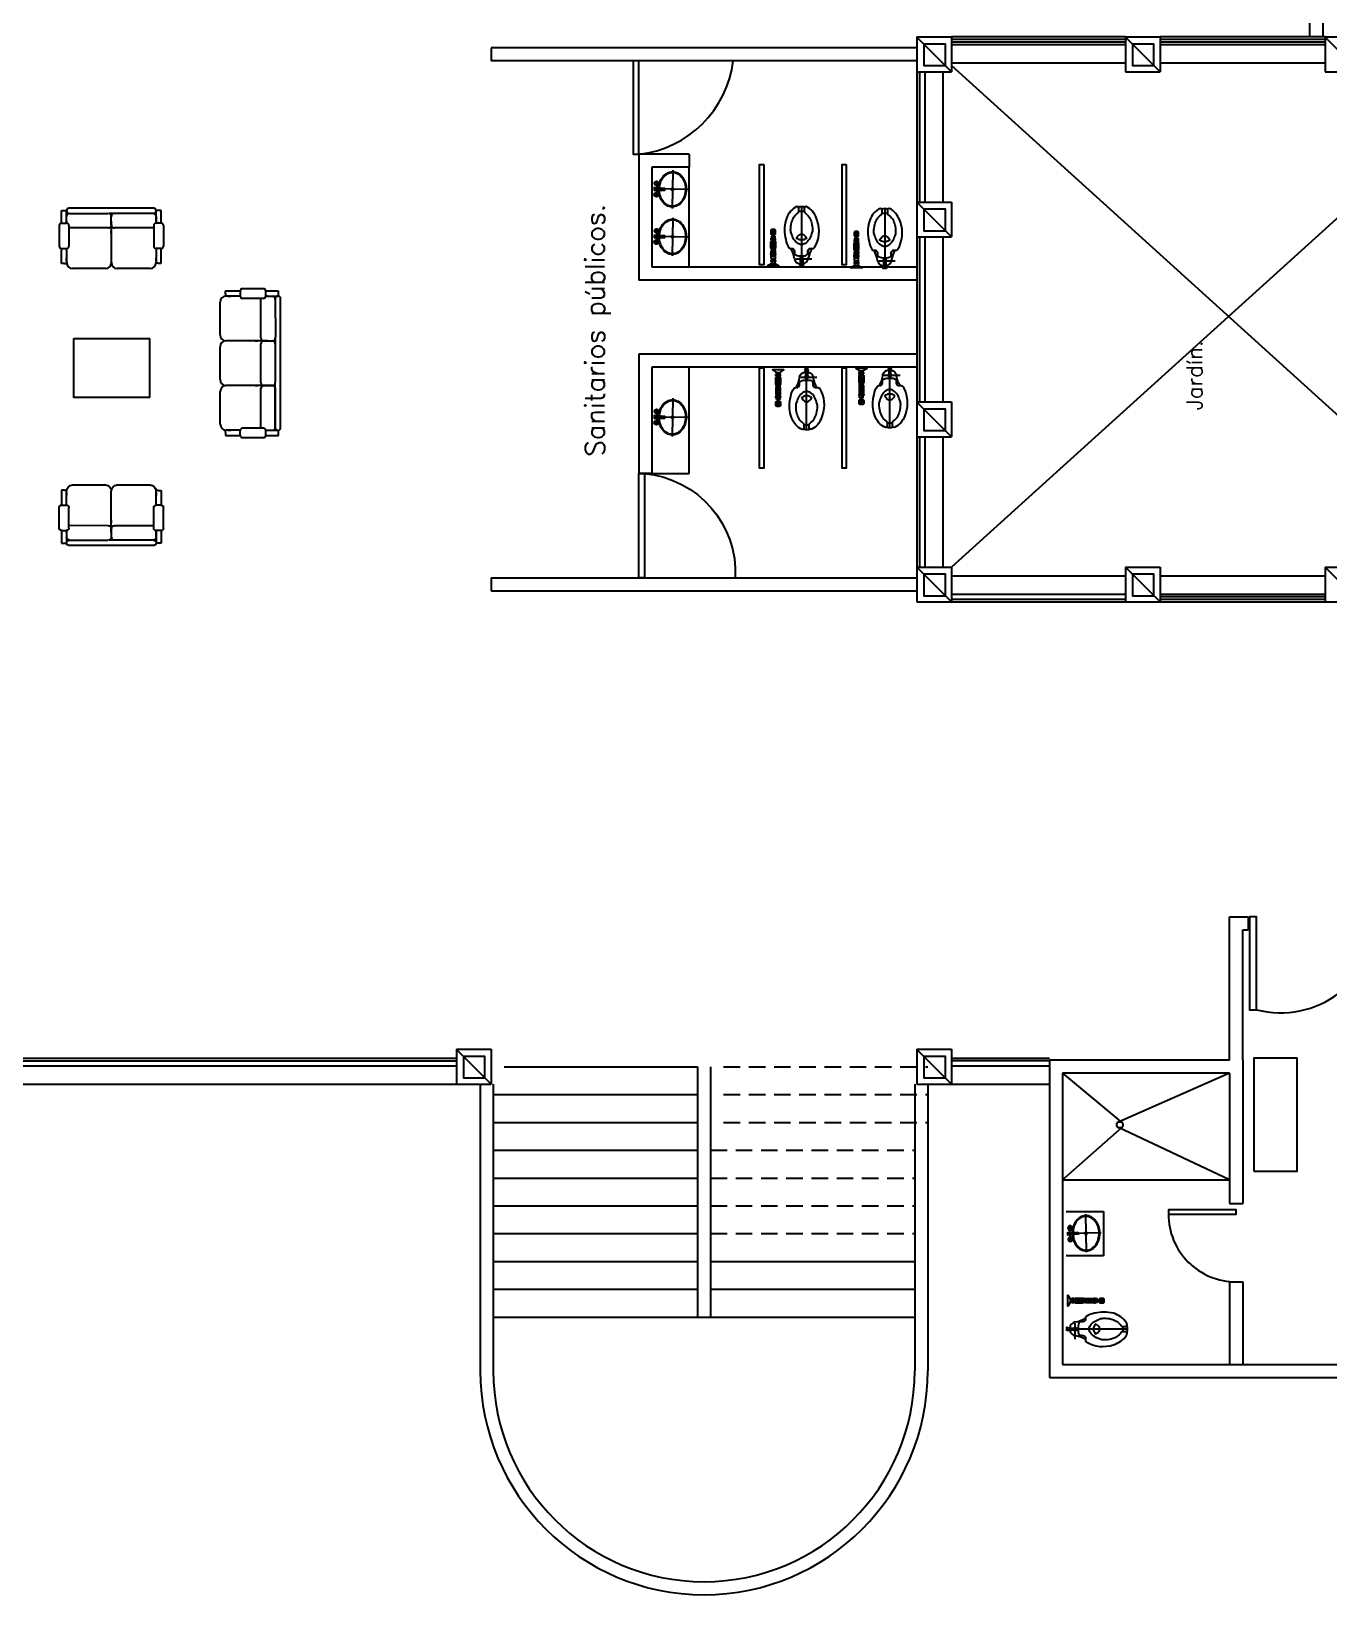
# Model space of a CAD drawing. Header units: millimetres. Extents: x -1615 to -538, y 177 to 397.
# Drawn here: x -1117.8 to -1102.87, y 209.31 to 227.3 of the extents above; entities that cross this region are included whole.
import ezdxf
from ezdxf.enums import TextEntityAlignment as Align

# ---------------------------------------------------------------- set-up
doc = ezdxf.new("R2010")
doc.units = ezdxf.units.MM
doc.linetypes.add('DASHED2', pattern=[9.525, 6.35, -3.175])
for name, color, linetype in [('LINEA COLINDANDE', 7, 'Continuous'), ('LOCALES', 2, 'Continuous'), ('MOB', 7, 'Continuous'), ('MUEBLES', 9, 'Continuous'), ('MUR', 3, 'Continuous'), ('MUROS', 1, 'Continuous'), ('MUROS2', 9, 'Continuous'), ('PROYECCIONES', 9, 'DASHED2'), ('TEX', 2, 'Continuous'), ('VENTANAS', 4, 'Continuous')]:
    doc.layers.add(name, color=color, linetype=linetype)
doc.styles.add('ROMANS', font='ROMANS.shx')

# ---------------------------------------------------------------- blocks, each defined once
blk = doc.blocks.new('OVALIN')
for p, q in [((0, -0.482), (0, 0)), ((0.11, -0.04), (-0.11, -0.04)), ((0.27, -0.267), (-0.27, -0.267))]:
    blk.add_line(p, q)
blk.add_lwpolyline([(0.017, -0.071, -0.057947), (0.094, -0.084, -0.080358), (0.171, -0.123, -0.109726), (0.229, -0.189, -0.129522), (0.25, -0.266, -0.129491), (0.229, -0.343, -0.109705), (0.171, -0.409, -0.080358), (0.094, -0.448, -0.070455), (0, -0.462, -0.070437), (-0.094, -0.448, -0.080344), (-0.171, -0.409, -0.109805), (-0.23, -0.343, -0.12938), (-0.25, -0.266, -0.129412), (-0.23, -0.189, -0.109828), (-0.171, -0.123, -0.080344), (-0.094, -0.084, -0.058052), (-0.017, -0.071, -0.05693)], format="xyb")
at = {"elevation": 0.472}
blk.add_lwpolyline([(0.016, -0.081, -0.057902), (0.091, -0.094, -0.080358), (0.165, -0.131, -0.109781), (0.221, -0.194, -0.129604), (0.24, -0.266, -0.129578), (0.221, -0.338, -0.109763), (0.165, -0.401, -0.080358), (0.091, -0.438, -0.070455), (0, -0.452, -0.070437), (-0.091, -0.438, -0.080344), (-0.165, -0.401, -0.109849), (-0.221, -0.338, -0.129486), (-0.24, -0.266, -0.129512), (-0.221, -0.194, -0.109867), (-0.165, -0.131, -0.080344), (-0.091, -0.094, -0.058006), (-0.016, -0.081, -0.05693)], format="xyb", dxfattribs=at)
for points in [[(-0.105, -0.04, 0.119733), (-0.08, -0.065, 0.119733), (-0.055, -0.04, 0.119733), (-0.08, -0.014, 0.119733)], [(0.105, -0.04, -0.119733), (0.08, -0.065, -0.119733), (0.055, -0.04, -0.119733), (0.08, -0.014, -0.119733)]]:
    blk.add_lwpolyline(points, format="xyb", close=True)
blk.add_lwpolyline([(-0.02, -0.007), (-0.013, -0.157), (0.012, -0.157), (0.02, -0.007)], close=True)
for centre, radius in [((-0.08, -0.04), 0.03), ((-0.08, -0.04), 0.00268), ((0.08, -0.04), 0.03), ((0.08, -0.04), 0.00268), ((0, -0.266, 0.472), 0.0157)]:
    blk.add_circle(centre, radius)
blk = doc.blocks.new('A$C18552169')
at = {"layer": 'MUROS2'}
for p, q in [((-0.569, 0.283), (-0.569, 0.976)), ((-0.268, 0.899), (-0.268, 0.916)), ((-0.268, 0.916), (-0.216, 0.916)), ((-0.263, 0.916), (-0.263, 0.94)), ((-0.254, 0.916), (-0.254, 0.899)), ((-0.23, 0.916), (-0.23, 0.899)), ((-0.221, 0.916), (-0.221, 0.94)), ((-0.216, 0.899), (-0.216, 0.916)), ((0.389, 0.261), (0.389, 0.954)), ((0.695, 0.894), (0.695, 0.918)), ((0.736, 0.894), (0.736, 0.918)), ((-0.5, 0.885), (-0.687, 0.885)), ((-0.268, 0.899), (-0.216, 0.899)), ((-0.266, 0.782), (-0.266, 0.8)), ((-0.266, 0.782), (-0.218, 0.782)), ((-0.253, 0.74), (-0.264, 0.722)), ((-0.253, 0.703), (-0.264, 0.722)), ((-0.263, 0.881), (-0.263, 0.899)), ((-0.263, 0.761), (-0.263, 0.782)), ((-0.254, 0.8), (-0.254, 0.782)), ((-0.231, 0.74), (-0.253, 0.74)), ((-0.231, 0.74), (-0.22, 0.722)), ((-0.231, 0.703), (-0.22, 0.722)), ((-0.23, 0.8), (-0.23, 0.782)), ((-0.221, 0.881), (-0.221, 0.899)), ((-0.221, 0.761), (-0.221, 0.782)), ((-0.218, 0.782), (-0.218, 0.8)), ((0.457, 0.863), (0.271, 0.863)), ((0.69, 0.877), (0.69, 0.894)), ((0.69, 0.894), (0.742, 0.894)), ((0.69, 0.877), (0.742, 0.877)), ((0.692, 0.761), (0.692, 0.778)), ((0.692, 0.761), (0.739, 0.761)), ((0.695, 0.86), (0.695, 0.877)), ((0.695, 0.739), (0.695, 0.761)), ((0.703, 0.894), (0.703, 0.877)), ((0.703, 0.778), (0.703, 0.761)), ((0.728, 0.894), (0.728, 0.877)), ((0.728, 0.778), (0.728, 0.761)), ((0.736, 0.86), (0.736, 0.877)), ((0.736, 0.739), (0.736, 0.761)), ((0.739, 0.761), (0.739, 0.778)), ((0.742, 0.877), (0.742, 0.894)), ((-0.268, 0.587), (-0.216, 0.587)), ((-0.268, 0.577), (-0.216, 0.577)), ((-0.268, 0.568), (-0.216, 0.568)), ((-0.267, 0.597), (-0.217, 0.597)), ((-0.267, 0.558), (-0.217, 0.558)), ((-0.263, 0.667), (-0.263, 0.684)), ((-0.263, 0.626), (-0.263, 0.65)), ((-0.263, 0.626), (-0.247, 0.626)), ((-0.254, 0.667), (-0.254, 0.65)), ((-0.231, 0.703), (-0.253, 0.703)), ((-0.237, 0.632), (-0.247, 0.632)), ((-0.247, 0.606), (-0.247, 0.632)), ((-0.237, 0.606), (-0.237, 0.632)), ((-0.237, 0.626), (-0.221, 0.626)), ((-0.23, 0.667), (-0.23, 0.65)), ((-0.221, 0.667), (-0.221, 0.684)), ((-0.221, 0.626), (-0.221, 0.65)), ((0.69, 0.575), (0.741, 0.575)), ((0.69, 0.565), (0.742, 0.565)), ((0.69, 0.555), (0.742, 0.555)), ((0.69, 0.546), (0.742, 0.546)), ((0.705, 0.719), (0.694, 0.7)), ((0.705, 0.681), (0.694, 0.7)), ((0.695, 0.645), (0.695, 0.662)), ((0.695, 0.604), (0.695, 0.628)), ((0.695, 0.604), (0.711, 0.604)), ((0.703, 0.645), (0.703, 0.628)), ((0.727, 0.719), (0.705, 0.719)), ((0.727, 0.681), (0.705, 0.681)), ((0.721, 0.61), (0.711, 0.61)), ((0.711, 0.585), (0.711, 0.61)), ((0.721, 0.585), (0.721, 0.61)), ((0.721, 0.604), (0.736, 0.604)), ((0.727, 0.719), (0.737, 0.7)), ((0.727, 0.681), (0.737, 0.7)), ((0.728, 0.645), (0.728, 0.628)), ((0.736, 0.645), (0.736, 0.662)), ((0.736, 0.604), (0.736, 0.628)), ((0.69, 0.536), (0.741, 0.536))]:
    blk.add_line(p, q, dxfattribs=at)
for points in [[(-0.59, 0.976), (-0.549, 0.976), (-0.553, 0.958), (-0.586, 0.958)], [(-0.585, 0.958), (-0.554, 0.958), (-0.554, 0.953), (-0.585, 0.953)], [(-0.221, 0.94), (-0.263, 0.94), (-0.307, 0.967), (-0.177, 0.967)], [(0.368, 0.954), (0.409, 0.954), (0.405, 0.936), (0.372, 0.936)], [(0.373, 0.936), (0.404, 0.936), (0.404, 0.931), (0.373, 0.931)], [(0.736, 0.918), (0.695, 0.918), (0.651, 0.945), (0.78, 0.945)], [(-0.216, 0.881), (-0.268, 0.881), (-0.268, 0.8), (-0.216, 0.8)], [(-0.216, 0.684), (-0.268, 0.684), (-0.268, 0.761), (-0.216, 0.761)], [(0.742, 0.86), (0.69, 0.86), (0.69, 0.778), (0.742, 0.778)], [(0.742, 0.662), (0.69, 0.662), (0.69, 0.739), (0.742, 0.739)], [(-0.268, 0.65), (-0.216, 0.65), (-0.216, 0.667), (-0.268, 0.667)], [(0.69, 0.628), (0.742, 0.628), (0.742, 0.645), (0.69, 0.645)]]:
    blk.add_lwpolyline(points, close=True, dxfattribs=at)
for points in [[(-0.557, 0.953), (-0.557, 0.885, -1), (-0.582, 0.885), (-0.582, 0.953)], [(0.401, 0.931), (0.401, 0.863, -1), (0.376, 0.863), (0.376, 0.931)], [(-0.441, 0.765), (-0.466, 0.765, -0.254955), (-0.486, 0.808), (-0.486, 0.829, 0.181863), (-0.55, 0.85), (-0.593, 0.85, 0.233721), (-0.641, 0.829), (-0.641, 0.808, -0.254955), (-0.661, 0.765), (-0.699, 0.765, 0.255365), (-0.717, 0.756, 0.225319), (-0.749, 0.442, 0.081507), (-0.708, 0.356, 0.106956), (-0.641, 0.293, 0.024221), (-0.629, 0.286, 0.551249), (-0.599, 0.305), (-0.599, 0.339, 0.25566), (-0.609, 0.356, -0.111287), (-0.656, 0.404, -0.076383), (-0.683, 0.468, -0.063316), (-0.694, 0.552, -0.116242), (-0.683, 0.597, -0.076383), (-0.656, 0.661, -0.107132), (-0.611, 0.707, -0.147565), (-0.568, 0.72, -0.147565), (-0.526, 0.707, -0.107132), (-0.481, 0.661, -0.076383), (-0.454, 0.597, -0.116242), (-0.443, 0.552, -0.063316), (-0.454, 0.468, -0.076383), (-0.481, 0.404, -0.107132), (-0.526, 0.358, -0.007233), (-0.528, 0.356, 0.258993), (-0.537, 0.339), (-0.537, 0.305, 0.551249), (-0.508, 0.286, 0.024221), (-0.496, 0.293, 0.106956), (-0.429, 0.356, 0.081507), (-0.388, 0.442, 0.069614), (-0.372, 0.552, 0.069614), (-0.388, 0.662, 0.125304), (-0.425, 0.758, 0.222257)], [(0.517, 0.743), (0.492, 0.743, -0.254955), (0.471, 0.786), (0.471, 0.808, 0.181863), (0.408, 0.828), (0.364, 0.828, 0.233721), (0.317, 0.808), (0.317, 0.786, -0.254955), (0.296, 0.743), (0.258, 0.743, 0.255365), (0.241, 0.734, 0.225319), (0.209, 0.421, 0.081507), (0.25, 0.334, 0.106956), (0.317, 0.271, 0.024221), (0.329, 0.264, 0.551249), (0.358, 0.283), (0.358, 0.317, 0.25566), (0.349, 0.334, -0.111287), (0.302, 0.382, -0.076383), (0.274, 0.446, -0.063316), (0.264, 0.53, -0.116242), (0.274, 0.575, -0.076383), (0.302, 0.639, -0.107132), (0.347, 0.686, -0.147565), (0.389, 0.698, -0.147565), (0.432, 0.686, -0.107132), (0.477, 0.639, -0.076383), (0.504, 0.575, -0.116242), (0.515, 0.53, -0.063316), (0.504, 0.446, -0.076383), (0.477, 0.382, -0.107132), (0.432, 0.336, -0.007233), (0.43, 0.334, 0.258993), (0.42, 0.317), (0.42, 0.283, 0.551249), (0.45, 0.264, 0.024221), (0.462, 0.271, 0.106956), (0.529, 0.334, 0.081507), (0.57, 0.421, 0.069614), (0.585, 0.53, 0.069614), (0.57, 0.64, 0.125304), (0.533, 0.736, 0.222257)], [(-0.216, 0.594, 0.414214), (-0.229, 0.606), (-0.255, 0.606, 0.414214), (-0.268, 0.594), (-0.268, 0.561, 0.414214), (-0.255, 0.548), (-0.229, 0.548, 0.414214), (-0.216, 0.561)], [(0.742, 0.572, 0.414214), (0.729, 0.585), (0.703, 0.585, 0.414214), (0.69, 0.572), (0.69, 0.539, 0.414214), (0.703, 0.526), (0.729, 0.526, 0.414214), (0.742, 0.539)]]:
    blk.add_lwpolyline(points, format="xyb", close=True, dxfattribs=at)
for points in [[(-0.632, 0.643, -0.029468), (-0.617, 0.654, -0.147565), (-0.568, 0.669, -0.147565), (-0.52, 0.654, -0.029468), (-0.505, 0.643, -0.076383)], [(-0.568, 0.598, -0.147565), (-0.588, 0.604, -0.107132), (-0.621, 0.638, -0.014204), (-0.626, 0.647, -0.063316)], [(-0.511, 0.647, -0.014204), (-0.516, 0.638, -0.107132), (-0.549, 0.604, -0.147565), (-0.568, 0.598, -0.147565)], [(0.326, 0.621, -0.029468), (0.341, 0.632, -0.147565), (0.389, 0.647, -0.147565), (0.438, 0.632, -0.029468), (0.453, 0.621, -0.076383)], [(0.389, 0.576, -0.147565), (0.37, 0.582, -0.107132), (0.337, 0.616, -0.014204), (0.332, 0.625, -0.063316)], [(0.447, 0.625, -0.014204), (0.442, 0.616, -0.107132), (0.409, 0.582, -0.147565), (0.389, 0.576, -0.147565)], [(-0.533, 0.288, -0.069686), (-0.568, 0.283, -0.075487), (-0.607, 0.289, -0.106956)], [(-0.568, 0.334, -0.089637), (-0.599, 0.34, -0.107132)], [(-0.538, 0.34, -0.089657), (-0.568, 0.334, -0.147565)], [(0.423, 0.265, -0.069686), (0.387, 0.26, -0.075487), (0.349, 0.265, -0.106956)], [(0.389, 0.312, -0.089637), (0.359, 0.318, -0.107132)], [(0.42, 0.318, -0.089657), (0.389, 0.312, -0.147565)]]:
    blk.add_lwpolyline(points, format="xyb", dxfattribs=at)
for centre, radius in [((-0.242, 0.831), 0.0259), ((-0.242, 0.722), 0.0259), ((-0.242, 0.822), 0.0186), ((-0.242, 0.813), 0.00873), ((-0.242, 0.722), 0.00862), ((0.716, 0.809), 0.0259), ((0.716, 0.7), 0.0259), ((0.716, 0.8), 0.0186), ((0.716, 0.792), 0.00873), ((0.716, 0.7), 0.00862)]:
    blk.add_circle(centre, radius, dxfattribs=at)
for centre, radius, start, end in [((-0.565, 0.864), 0.0826, 101.3972, 175.2586), ((-0.569, 0.885), 0.0206, 127.5996, 52.4007), ((-0.565, 0.864), 0.0826, 14.5524, 83.8387), ((0.392, 0.842), 0.0826, 101.3972, 175.2586), ((0.392, 0.842), 0.0826, 14.5524, 83.8387), ((-0.983, 0.935), 0.342, 330.1833, 349.1683), ((-0.641, 0.816), 0.00875, 90.1307, 269.8695), ((-0.569, 0.885), 0.0166, 139.4233, 40.5769), ((-0.486, 0.816), 0.00875, 270.1307, 89.8695), ((-0.148, 0.935), 0.342, 188.4622, 209.8169), ((-0.026, 0.913), 0.342, 330.1833, 349.1683), ((0.317, 0.795), 0.00875, 90.1307, 269.8695), ((0.389, 0.863), 0.0206, 127.5996, 52.4007), ((0.389, 0.863), 0.0166, 139.4233, 40.5769), ((0.471, 0.795), 0.00875, 270.1307, 89.8695), ((0.81, 0.913), 0.342, 188.4622, 209.8169)]:
    blk.add_arc(centre, radius, start, end, dxfattribs=at)
blk = doc.blocks.new('sofa2')
at = {"layer": 'MOB'}
for p, q in [((1340.511, 50.095), (1340.511, 50.129)), ((1340.511, 50.129), (1340.682, 50.129)), ((1340.511, 50.095), (1340.511, 50.069)), ((1340.537, 50.069), (1340.519, 50.069)), ((1340.609, 50.069), (1340.519, 50.069)), ((1340.609, 50.069), (1340.519, 50.069)), ((1340.682, 50.069), (1340.537, 50.069)), ((1340.537, 50.069), (1340.572, 50.069)), ((1340.682, 50.069), (1340.579, 50.069)), ((1340.682, 50.129), (1340.682, 50.069)), ((1340.948, 50.155), (1340.708, 50.155)), ((1340.948, 50.043), (1340.708, 50.043)), ((1340.919, 49.589), (1340.918, 50.035)), ((1340.974, 50.129), (1340.974, 50.069)), ((1340.974, 50.129), (1341.12, 50.129)), ((1340.974, 50.069), (1341.051, 50.069)), ((1340.974, 50.069), (1341.12, 50.069)), ((1340.996, 50.069), (1340.974, 50.069)), ((1340.977, 50.069), (1341.06, 50.069)), ((1341.085, 50.035), (1341.086, 49.595)), ((1341.12, 50.069), (1341.112, 50.069)), ((1341.12, 50.129), (1341.12, 50.069)), ((1341.145, 49.066), (1341.145, 50.043)), ((1340.451, 49.623), (1340.451, 50)), ((1340.451, 49.109), (1340.451, 49.486)), ((1340.996, 49.555), (1340.519, 49.555)), ((1340.854, 49.555), (1340.884, 49.555)), ((1340.919, 49.074), (1340.919, 49.52)), ((1340.953, 49.555), (1341.051, 49.555)), ((1341.085, 49.066), (1341.085, 49.589)), ((1340.512, 49.014), (1340.512, 49.04)), ((1340.512, 49.014), (1340.512, 48.98)), ((1340.512, 48.98), (1340.683, 48.98)), ((1340.683, 49.04), (1340.519, 49.04)), ((1340.683, 49.04), (1340.52, 49.04)), ((1340.538, 49.04), (1340.52, 49.04)), ((1340.683, 49.04), (1340.538, 49.04)), ((1340.538, 49.04), (1340.573, 49.04)), ((1340.683, 49.04), (1340.538, 49.04)), ((1340.683, 48.98), (1340.683, 49.04)), ((1340.949, 49.066), (1340.709, 49.066)), ((1340.949, 48.954), (1340.709, 48.954)), ((1341.052, 49.04), (1340.975, 49.04)), ((1340.975, 48.98), (1340.975, 49.04)), ((1340.975, 49.04), (1341.052, 49.04)), ((1340.996, 49.04), (1340.975, 49.04)), ((1340.975, 49.04), (1341.051, 49.04)), ((1340.975, 48.98), (1341.121, 48.98)), ((1341.052, 49.04), (1341.121, 49.04)), ((1341.121, 48.98), (1341.121, 49.04))]:
    blk.add_line(p, q, dxfattribs=at)
for centre, radius, start, end in [((1340.519, 50), 0.0686, 90.0062, 180.0062), ((1340.708, 50.129), 0.0257, 90.0062, 180.0062), ((1340.708, 50.069), 0.0257, 180.0062, 270.0062), ((1340.953, 50.035), 0.0343, 165.5287, 180.0062), ((1340.948, 50.129), 0.0257, 0.0062, 90.0062), ((1340.948, 50.069), 0.0257, 270.0062, 0.0062), ((1341.051, 50.035), 0.0343, 0.0062, 90.0062), ((1341.112, 50.043), 0.0257, 90.0062, 180.0062), ((1341.12, 50.043), 0.0257, 0.0062, 90.0062), ((1340.519, 49.623), 0.0686, 180.0062, 270.0062), ((1340.519, 49.623), 0.0686, 180.0062, 270.0062), ((1340.519, 49.486), 0.0686, 90.0062, 180.0062), ((1340.953, 49.589), 0.0343, 180.0062, 270.0062), ((1340.953, 49.52), 0.0343, 90.0062, 180.0062), ((1341.051, 49.589), 0.0343, 270.0062, 0.0062), ((1341.051, 49.52), 0.0343, 0.0062, 90.0062), ((1340.519, 49.109), 0.0686, 180.0062, 270.0062), ((1340.519, 49.109), 0.0686, 180.0062, 270.0062), ((1340.52, 49.109), 0.0686, 180.0062, 270.0062), ((1340.709, 49.04), 0.0257, 90.0062, 180.0062), ((1340.709, 48.98), 0.0257, 180.0062, 270.0062), ((1340.953, 49.074), 0.0343, 180.0062, 194.4837), ((1340.949, 49.04), 0.0257, 0.0062, 90.0062), ((1340.949, 48.98), 0.0257, 270.0062, 0.0062), ((1341.051, 49.074), 0.0343, 270.0062, 0.0062), ((1341.052, 49.074), 0.0343, 270.0062, 0.0062), ((1341.111, 49.066), 0.0257, 180.0062, 270.0062), ((1341.12, 49.066), 0.0257, 270.0062, 0.0062)]:
    blk.add_arc(centre, radius, start, end, dxfattribs=at)
blk = doc.blocks.new('sofa 1')
at = {"layer": 'MOB'}
for p, q in [((1337.969, 50.096), (1337.969, 50.036)), ((1338.115, 50.096), (1337.969, 50.096)), ((1338.038, 50.036), (1337.969, 50.036)), ((1338.115, 50.036), (1338.038, 50.036)), ((1338.115, 50.096), (1338.115, 50.036)), ((1338.141, 50.121), (1338.381, 50.121)), ((1338.578, 50.096), (1338.407, 50.096)), ((1338.407, 50.096), (1338.407, 50.036)), ((1338.407, 50.036), (1338.552, 50.036)), ((1338.407, 50.036), (1338.552, 50.036)), ((1338.552, 50.036), (1338.517, 50.036)), ((1338.552, 50.036), (1338.57, 50.036)), ((1338.578, 50.061), (1338.578, 50.096)), ((1338.578, 50.061), (1338.578, 50.036)), ((1337.945, 50.01), (1337.945, 48.518)), ((1338.005, 50.01), (1338.004, 48.966)), ((1338.004, 50.001), (1338.004, 49.556)), ((1338.141, 50.01), (1338.381, 50.01)), ((1338.17, 50.001), (1338.171, 49.556)), ((1338.638, 49.967), (1338.638, 49.59)), ((1338.038, 49.521), (1338.57, 49.521)), ((1338.137, 49.521), (1338.039, 49.521)), ((1338.094, 49.521), (1338.571, 49.521)), ((1338.171, 49.487), (1338.171, 49.041)), ((1338.236, 49.521), (1338.206, 49.521)), ((1338.639, 49.453), (1338.639, 49.075)), ((1338.005, 48.527), (1338.004, 48.966)), ((1338.137, 49.007), (1338.039, 49.007)), ((1338.094, 49.007), (1338.571, 49.007)), ((1338.171, 48.973), (1338.172, 48.527)), ((1338.236, 49.007), (1338.206, 49.007)), ((1338.639, 48.938), (1338.639, 48.561)), ((1337.97, 48.432), (1337.97, 48.492)), ((1337.97, 48.492), (1337.978, 48.492)), ((1338.116, 48.492), (1337.97, 48.492)), ((1338.116, 48.432), (1337.97, 48.432)), ((1338.113, 48.492), (1338.03, 48.492)), ((1338.116, 48.492), (1338.039, 48.492)), ((1338.094, 48.492), (1338.116, 48.492)), ((1338.116, 48.432), (1338.116, 48.492)), ((1338.142, 48.518), (1338.382, 48.518)), ((1338.142, 48.407), (1338.382, 48.407)), ((1338.408, 48.432), (1338.408, 48.492)), ((1338.408, 48.492), (1338.553, 48.492)), ((1338.408, 48.492), (1338.511, 48.492)), ((1338.579, 48.432), (1338.408, 48.432)), ((1338.481, 48.492), (1338.571, 48.492)), ((1338.481, 48.492), (1338.571, 48.492)), ((1338.553, 48.492), (1338.518, 48.492)), ((1338.553, 48.492), (1338.571, 48.492)), ((1338.579, 48.467), (1338.579, 48.493)), ((1338.579, 48.467), (1338.579, 48.432))]:
    blk.add_line(p, q, dxfattribs=at)
for centre, radius, start, end in [((1337.97, 50.01), 0.0257, 90.0062, 180.0062), ((1337.979, 50.01), 0.0257, 0.0062, 90.0062), ((1338.038, 50.001), 0.0343, 90.0062, 180.0062), ((1338.141, 50.096), 0.0257, 90.0062, 180.0062), ((1338.141, 50.036), 0.0257, 180.0062, 270.0062), ((1338.381, 50.096), 0.0257, 0.0062, 90.0062), ((1338.381, 50.036), 0.0257, 270.0062, 0.0062), ((1338.57, 49.967), 0.0686, 0.0062, 90.0062), ((1338.038, 49.556), 0.0343, 180.0062, 270.0062), ((1338.039, 49.487), 0.0343, 90.0062, 180.0062), ((1338.136, 49.556), 0.0343, 270.0062, 0.0062), ((1338.137, 49.487), 0.0343, 0.0062, 90.0062), ((1338.57, 49.59), 0.0686, 270.0062, 0.0062), ((1338.571, 49.453), 0.0686, 0.0062, 90.0062), ((1338.571, 49.453), 0.0686, 0.0062, 90.0062), ((1338.039, 49.041), 0.0343, 180.0062, 270.0062), ((1338.039, 48.973), 0.0343, 90.0062, 180.0062), ((1338.137, 49.041), 0.0343, 270.0062, 0.0062), ((1338.137, 48.973), 0.0343, 0.0062, 90.0062), ((1338.571, 49.075), 0.0686, 270.0062, 0.0062), ((1338.571, 48.938), 0.0686, 0.0062, 90.0062), ((1338.571, 48.938), 0.0686, 0.0062, 90.0062), ((1337.97, 48.518), 0.0257, 180.0062, 270.0062), ((1337.978, 48.518), 0.0257, 270.0062, 0.0062), ((1338.039, 48.527), 0.0343, 180.0062, 270.0062), ((1338.142, 48.492), 0.0257, 90.0062, 180.0062), ((1338.142, 48.432), 0.0257, 180.0062, 270.0062), ((1338.137, 48.527), 0.0343, 345.5287, 0.0062), ((1338.382, 48.492), 0.0257, 0.0062, 90.0062), ((1338.382, 48.432), 0.0257, 270.0062, 0.0062), ((1338.571, 48.561), 0.0686, 270.0062, 0.0062)]:
    blk.add_arc(centre, radius, start, end, dxfattribs=at)

msp = doc.modelspace()

# ---------------------------------------------------------------- linework, layer by layer
for p, q in [((-1105.935, 215.314), (-1105.247, 214.745)), ((-1104.01, 215.314), (-1105.283, 214.756)), ((-1105.935, 214.089), (-1105.248, 214.696)), ((-1104.01, 214.089), (-1105.291, 214.69)), ((-1105.935, 214.089), (-1104.01, 214.089))]:
    msp.add_line(p, q)
msp.add_lwpolyline([(-1103.732, 214.188), (-1103.232, 214.188), (-1103.232, 215.488), (-1103.732, 215.488)], close=True)
msp.add_circle((-1105.274, 214.721), 0.0359)
at = {"layer": 'MOB'}
msp.add_lwpolyline([(-1117.314, 223.771), (-1116.441, 223.771), (-1116.441, 223.092), (-1117.314, 223.092)], close=True, dxfattribs=at)
at = {"layer": 'MUEBLES'}
msp.add_lwpolyline([(-1110.875, 226.964), (-1110.875, 225.89), (-1110.81, 225.89), (-1110.81, 226.964), (-1110.875, 226.964)], close=True, dxfattribs=at)
for points in [[(-1110.81, 225.89, 0.348826), (-1109.724, 226.964)], [(-1110.746, 222.215), (-1110.746, 221.014), (-1110.81, 221.014), (-1110.81, 222.215), (-1110.746, 222.215, -0.403806), (-1109.7, 221.012, -0.414214)], [(-1103.702, 216.045), (-1103.702, 217.114), (-1103.78, 217.114), (-1103.78, 216.045), (-1103.702, 216.045, 0.485259), (-1102.307, 217.114, 0.485259)], [(-1104.715, 213.694), (-1103.935, 213.694), (-1103.935, 213.743), (-1104.715, 213.743), (-1104.715, 213.694, 0.414214), (-1103.935, 212.914, 0.414214)]]:
    msp.add_lwpolyline(points, format="xyb", dxfattribs=at)
at = {"layer": 'MUR'}
for p, q in [((-1112.36, 215.389), (-1110.135, 215.389)), ((-1112.485, 215.069), (-1110.135, 215.069)), ((-1112.485, 214.749), (-1110.135, 214.749)), ((-1112.485, 214.429), (-1110.135, 214.429)), ((-1112.485, 214.109), (-1110.135, 214.109)), ((-1112.485, 213.789), (-1110.135, 213.789)), ((-1112.485, 213.469), (-1110.135, 213.469)), ((-1112.485, 213.149), (-1110.135, 213.149)), ((-1109.985, 213.149), (-1107.635, 213.149)), ((-1112.485, 212.829), (-1110.135, 212.829)), ((-1109.985, 212.829), (-1107.635, 212.829)), ((-1112.485, 212.509), (-1107.635, 212.509))]:
    msp.add_line(p, q, dxfattribs=at)
at = {"layer": 'MUROS'}
for p, q in [((-1103.085, 227.239), (-1103.085, 229.619)), ((-1102.935, 227.239), (-1102.935, 229.619)), ((-1107.61, 227.239), (-1107.61, 226.839)), ((-1107.61, 227.239), (-1107.21, 227.239)), ((-1107.61, 227.237), (-1107.21, 226.839)), ((-1107.21, 227.239), (-1107.21, 226.839)), ((-1105.21, 227.239), (-1105.21, 226.839)), ((-1105.21, 227.239), (-1104.81, 227.239)), ((-1105.21, 227.237), (-1104.81, 226.839)), ((-1104.81, 227.239), (-1104.81, 226.839)), ((-1102.91, 227.239), (-1102.51, 227.239)), ((-1102.91, 227.239), (-1102.91, 226.839)), ((-1102.91, 227.237), (-1102.51, 226.839)), ((-1107.61, 227.114), (-1112.51, 227.114)), ((-1112.51, 227.114), (-1112.51, 226.964)), ((-1107.61, 226.964), (-1112.51, 226.964)), ((-1107.61, 226.839), (-1107.21, 226.839)), ((-1105.21, 226.839), (-1104.81, 226.839)), ((-1102.91, 226.839), (-1102.51, 226.839)), ((-1110.81, 225.89), (-1110.81, 224.44)), ((-1110.229, 225.89), (-1110.81, 225.89)), ((-1110.229, 225.89), (-1110.229, 225.74)), ((-1110.66, 225.74), (-1110.66, 224.59)), ((-1110.229, 225.74), (-1110.66, 225.74)), ((-1107.61, 225.339), (-1107.61, 224.939)), ((-1107.61, 225.339), (-1107.21, 225.339)), ((-1107.61, 225.337), (-1107.21, 224.939)), ((-1107.21, 225.339), (-1107.21, 224.939)), ((-1107.61, 224.939), (-1107.21, 224.939)), ((-1107.61, 224.59), (-1110.66, 224.59)), ((-1107.61, 224.44), (-1110.81, 224.44)), ((-1107.61, 224.44), (-1107.61, 223.59)), ((-1110.81, 223.59), (-1110.81, 222.215)), ((-1107.61, 223.59), (-1110.81, 223.59)), ((-1110.66, 223.44), (-1110.66, 222.215)), ((-1107.61, 223.44), (-1110.66, 223.44)), ((-1107.61, 223.039), (-1107.21, 223.039)), ((-1107.61, 223.039), (-1107.61, 222.639)), ((-1107.61, 223.037), (-1107.21, 222.639)), ((-1107.21, 223.039), (-1107.21, 222.639)), ((-1107.61, 222.639), (-1107.21, 222.639)), ((-1110.66, 222.215), (-1110.81, 222.215)), ((-1107.61, 221.139), (-1107.61, 220.739)), ((-1107.61, 221.139), (-1107.21, 221.139)), ((-1107.61, 221.137), (-1107.21, 220.739)), ((-1107.21, 221.139), (-1107.21, 220.739)), ((-1105.21, 221.139), (-1105.21, 220.739)), ((-1105.21, 221.139), (-1104.81, 221.139)), ((-1105.21, 221.137), (-1104.81, 220.739)), ((-1104.81, 221.139), (-1104.81, 220.739)), ((-1102.91, 221.139), (-1102.51, 221.139)), ((-1102.91, 221.139), (-1102.91, 220.739)), ((-1102.91, 221.137), (-1102.51, 220.739)), ((-1112.51, 221.014), (-1107.61, 221.014)), ((-1112.51, 221.014), (-1112.51, 220.864)), ((-1112.51, 220.864), (-1107.61, 220.864)), ((-1107.61, 220.739), (-1107.21, 220.739)), ((-1105.21, 220.739), (-1104.81, 220.739)), ((-1102.91, 220.739), (-1102.51, 220.739)), ((-1104.01, 215.464), (-1104.01, 217.114)), ((-1104.01, 217.114), (-1103.797, 217.114)), ((-1103.797, 217.114), (-1103.797, 216.964)), ((-1103.86, 215.464), (-1103.86, 216.964)), ((-1103.86, 216.964), (-1103.797, 216.964)), ((-1112.91, 215.59), (-1112.91, 215.19)), ((-1112.91, 215.59), (-1112.51, 215.59)), ((-1112.91, 215.588), (-1112.51, 215.19)), ((-1112.51, 215.59), (-1112.51, 215.19)), ((-1107.61, 215.59), (-1107.61, 215.19)), ((-1107.61, 215.59), (-1107.21, 215.59)), ((-1107.61, 215.588), (-1107.21, 215.19)), ((-1107.21, 215.59), (-1107.21, 215.19)), ((-1110.135, 215.389), (-1110.135, 212.509)), ((-1109.985, 215.389), (-1109.985, 212.509)), ((-1106.085, 215.464), (-1106.085, 211.814)), ((-1105.935, 215.464), (-1106.085, 215.464)), ((-1104.01, 215.464), (-1105.935, 215.464)), ((-1103.86, 215.464), (-1103.86, 213.814)), ((-1112.91, 215.19), (-1112.51, 215.19)), ((-1107.61, 215.19), (-1107.21, 215.19)), ((-1105.935, 215.314), (-1105.935, 213.964)), ((-1104.01, 215.314), (-1105.935, 215.314)), ((-1104.01, 215.314), (-1104.01, 213.814)), ((-1105.935, 213.964), (-1105.935, 211.964)), ((-1104.01, 213.814), (-1103.86, 213.814)), ((-1104.01, 212.914), (-1103.86, 212.914)), ((-1104.01, 212.914), (-1104.01, 211.964)), ((-1103.86, 212.914), (-1103.86, 211.964)), ((-1105.935, 211.964), (-1096.135, 211.964)), ((-1106.085, 211.814), (-1095.985, 211.814))]:
    msp.add_line(p, q, dxfattribs=at)
for points in [[(-1107.528, 227.156), (-1107.528, 226.91), (-1107.281, 226.91), (-1107.281, 227.156)], [(-1105.128, 227.156), (-1105.128, 226.91), (-1104.881, 226.91), (-1104.881, 227.156)], [(-1107.528, 225.256), (-1107.528, 225.01), (-1107.281, 225.01), (-1107.281, 225.256)], [(-1107.528, 222.956), (-1107.528, 222.71), (-1107.281, 222.71), (-1107.281, 222.956)], [(-1107.528, 221.056), (-1107.528, 220.81), (-1107.281, 220.81), (-1107.281, 221.056)], [(-1105.128, 221.056), (-1105.128, 220.81), (-1104.881, 220.81), (-1104.881, 221.056)], [(-1112.828, 215.507), (-1112.828, 215.261), (-1112.581, 215.261), (-1112.581, 215.507)], [(-1107.528, 215.507), (-1107.528, 215.261), (-1107.281, 215.261), (-1107.281, 215.507)]]:
    msp.add_lwpolyline(points, close=True, dxfattribs=at)
at = {"layer": 'MUROS2'}
for p, q in [((-1110.229, 224.59), (-1110.229, 225.74)), ((-1110.229, 222.215), (-1110.229, 223.44)), ((-1110.66, 222.215), (-1110.229, 222.215)), ((-1105.892, 213.724), (-1105.46, 213.724)), ((-1105.46, 213.724), (-1105.46, 213.214)), ((-1105.46, 213.214), (-1105.892, 213.214)), ((-1105.821, 212.718), (-1105.846, 212.718)), ((-1105.821, 212.677), (-1105.846, 212.677)), ((-1105.804, 212.723), (-1105.821, 212.723)), ((-1105.821, 212.672), (-1105.821, 212.723)), ((-1105.821, 212.71), (-1105.804, 212.71)), ((-1105.821, 212.685), (-1105.804, 212.685)), ((-1105.804, 212.672), (-1105.821, 212.672)), ((-1105.804, 212.672), (-1105.804, 212.723)), ((-1105.787, 212.718), (-1105.804, 212.718)), ((-1105.787, 212.677), (-1105.804, 212.677)), ((-1105.688, 212.721), (-1105.705, 212.721)), ((-1105.705, 212.71), (-1105.688, 212.71)), ((-1105.705, 212.685), (-1105.688, 212.685)), ((-1105.688, 212.674), (-1105.705, 212.674)), ((-1105.688, 212.674), (-1105.688, 212.721)), ((-1105.667, 212.718), (-1105.688, 212.718)), ((-1105.667, 212.677), (-1105.688, 212.677)), ((-1105.646, 212.708), (-1105.627, 212.719)), ((-1105.646, 212.708), (-1105.646, 212.687)), ((-1105.646, 212.687), (-1105.627, 212.676)), ((-1105.609, 212.708), (-1105.627, 212.719)), ((-1105.609, 212.687), (-1105.627, 212.676)), ((-1105.609, 212.708), (-1105.609, 212.687)), ((-1105.573, 212.718), (-1105.59, 212.718)), ((-1105.573, 212.677), (-1105.59, 212.677)), ((-1105.573, 212.71), (-1105.555, 212.71)), ((-1105.573, 212.685), (-1105.555, 212.685)), ((-1105.531, 212.718), (-1105.555, 212.718)), ((-1105.531, 212.677), (-1105.555, 212.677)), ((-1105.538, 212.703), (-1105.538, 212.692)), ((-1105.512, 212.703), (-1105.538, 212.703)), ((-1105.512, 212.692), (-1105.538, 212.692)), ((-1105.531, 212.703), (-1105.531, 212.718)), ((-1105.531, 212.677), (-1105.531, 212.692)), ((-1105.502, 212.672), (-1105.502, 212.723)), ((-1105.492, 212.672), (-1105.492, 212.723)), ((-1105.483, 212.672), (-1105.483, 212.723)), ((-1105.473, 212.672), (-1105.473, 212.723)), ((-1105.463, 212.672), (-1105.463, 212.723)), ((-1105.188, 212.37), (-1105.882, 212.37)), ((-1105.79, 212.439), (-1105.79, 212.253))]:
    msp.add_line(p, q, dxfattribs=at)
for points in [[(-1105.846, 212.718), (-1105.846, 212.677), (-1105.872, 212.633), (-1105.872, 212.762)], [(-1105.787, 212.723), (-1105.787, 212.672), (-1105.705, 212.672), (-1105.705, 212.723)], [(-1105.59, 212.723), (-1105.59, 212.672), (-1105.667, 212.672), (-1105.667, 212.723)], [(-1105.555, 212.672), (-1105.555, 212.723), (-1105.573, 212.723), (-1105.573, 212.672)], [(-1105.882, 212.35), (-1105.882, 212.391), (-1105.864, 212.387), (-1105.864, 212.354)], [(-1105.864, 212.355), (-1105.864, 212.386), (-1105.858, 212.386), (-1105.858, 212.355)]]:
    msp.add_lwpolyline(points, close=True, dxfattribs=at)
for points in [[(-1105.499, 212.723, 0.414214), (-1105.512, 212.71), (-1105.512, 212.685, 0.414214), (-1105.499, 212.672), (-1105.467, 212.672, 0.414214), (-1105.454, 212.685), (-1105.454, 212.71, 0.414214), (-1105.467, 212.723)], [(-1105.67, 212.499), (-1105.67, 212.474, -0.254955), (-1105.713, 212.453), (-1105.735, 212.453, 0.181863), (-1105.755, 212.39), (-1105.755, 212.346, 0.233721), (-1105.735, 212.299), (-1105.713, 212.299, -0.254955), (-1105.67, 212.278), (-1105.67, 212.24, 0.255365), (-1105.661, 212.223, 0.225319), (-1105.348, 212.191, 0.081507), (-1105.261, 212.231, 0.106956), (-1105.198, 212.299, 0.024221), (-1105.192, 212.311, 0.551249), (-1105.21, 212.34), (-1105.244, 212.34, 0.25566), (-1105.262, 212.331, -0.111287), (-1105.309, 212.284, -0.076383), (-1105.373, 212.256, -0.063316), (-1105.458, 212.246, -0.116242), (-1105.503, 212.256, -0.076383), (-1105.567, 212.284, -0.107132), (-1105.613, 212.329, -0.147565), (-1105.626, 212.371, -0.147565), (-1105.613, 212.414, -0.107132), (-1105.567, 212.459, -0.076383), (-1105.503, 212.486, -0.116242), (-1105.458, 212.497, -0.063316), (-1105.373, 212.486, -0.076383), (-1105.309, 212.459, -0.107132), (-1105.263, 212.414, -0.007233), (-1105.262, 212.412, 0.258993), (-1105.244, 212.402), (-1105.21, 212.402, 0.551249), (-1105.192, 212.432, 0.024221), (-1105.198, 212.444, 0.106956), (-1105.261, 212.511, 0.081507), (-1105.348, 212.552, 0.069614), (-1105.458, 212.567, 0.069614), (-1105.567, 212.552, 0.125304), (-1105.663, 212.515, 0.222257)], [(-1105.858, 212.383), (-1105.79, 212.383, -1), (-1105.79, 212.358), (-1105.858, 212.358)]]:
    msp.add_lwpolyline(points, format="xyb", close=True, dxfattribs=at)
for points in [[(-1105.548, 212.308, -0.029468), (-1105.559, 212.323, -0.147565), (-1105.574, 212.371, -0.147565), (-1105.559, 212.419, -0.029468), (-1105.548, 212.435, -0.076383)], [(-1105.553, 212.429, -0.014204), (-1105.543, 212.424, -0.107132), (-1105.51, 212.391, -0.147565), (-1105.504, 212.371, -0.147565)], [(-1105.504, 212.371, -0.147565), (-1105.51, 212.351, -0.107132), (-1105.543, 212.319, -0.014204), (-1105.553, 212.313, -0.063316)], [(-1105.245, 212.402, -0.089657), (-1105.24, 212.371, -0.147565)], [(-1105.24, 212.371, -0.089637), (-1105.245, 212.341, -0.107132)], [(-1105.193, 212.407, -0.069686), (-1105.188, 212.371, -0.075487), (-1105.194, 212.333, -0.106956)]]:
    msp.add_lwpolyline(points, format="xyb", dxfattribs=at)
for centre, radius in [((-1105.736, 212.698), 0.0259), ((-1105.728, 212.698), 0.0186), ((-1105.719, 212.698), 0.00873), ((-1105.627, 212.698), 0.0259), ((-1105.627, 212.698), 0.00862)]:
    msp.add_circle(centre, radius, dxfattribs=at)
for centre, radius, start, end in [((-1105.84, 212.792), 0.342, 278.4622, 299.8169), ((-1105.769, 212.374), 0.0826, 104.5524, 173.8387), ((-1105.769, 212.374), 0.0826, 191.3972, 265.2586), ((-1105.79, 212.37), 0.0206, 217.5996, 142.4007), ((-1105.79, 212.37), 0.0166, 229.4233, 130.5769), ((-1105.84, 211.956), 0.342, 60.1833, 79.1683), ((-1105.722, 212.453), 0.00875, 0.1307, 179.8695), ((-1105.722, 212.299), 0.00875, 180.1307, 359.8695)]:
    msp.add_arc(centre, radius, start, end, dxfattribs=at)
at = {"layer": 'PROYECCIONES', "ltscale": 0.03}
for p, q in [((-1109.835, 215.389), (-1107.485, 215.389)), ((-1109.835, 215.069), (-1107.485, 215.069)), ((-1109.835, 214.749), (-1107.485, 214.749)), ((-1109.985, 214.429), (-1107.635, 214.429)), ((-1109.985, 214.109), (-1107.635, 214.109)), ((-1109.985, 213.789), (-1107.635, 213.789)), ((-1109.985, 213.469), (-1107.635, 213.469))]:
    msp.add_line(p, q, dxfattribs=at)
at = {"layer": 'VENTANAS'}
for p, q in [((-1105.21, 227.239), (-1107.21, 227.239)), ((-1102.91, 227.239), (-1104.81, 227.239)), ((-1105.21, 227.209), (-1107.21, 227.209)), ((-1105.21, 227.179), (-1107.21, 227.179)), ((-1105.21, 227.149), (-1107.21, 227.149)), ((-1102.91, 227.209), (-1104.81, 227.209)), ((-1102.91, 227.179), (-1104.81, 227.179)), ((-1102.91, 227.149), (-1104.81, 227.149)), ((-1105.21, 226.939), (-1107.21, 226.939)), ((-1107.21, 226.91), (-1100.91, 221.204)), ((-1102.91, 226.939), (-1104.81, 226.939)), ((-1107.61, 226.839), (-1107.61, 225.339)), ((-1107.58, 226.839), (-1107.58, 225.339)), ((-1107.52, 226.839), (-1107.52, 225.339)), ((-1107.31, 226.839), (-1107.31, 225.339)), ((-1100.91, 226.839), (-1107.21, 221.139)), ((-1107.61, 224.939), (-1107.61, 223.039)), ((-1107.58, 224.939), (-1107.58, 223.039)), ((-1107.52, 224.939), (-1107.52, 223.039)), ((-1107.31, 224.939), (-1107.31, 223.039)), ((-1107.61, 222.639), (-1107.61, 221.139)), ((-1107.58, 222.639), (-1107.58, 221.139)), ((-1107.52, 222.639), (-1107.52, 221.139)), ((-1107.31, 222.639), (-1107.31, 221.139)), ((-1107.21, 221.039), (-1105.21, 221.039)), ((-1104.81, 221.039), (-1102.91, 221.039)), ((-1107.21, 220.829), (-1105.21, 220.829)), ((-1107.21, 220.769), (-1105.21, 220.769)), ((-1104.81, 220.829), (-1102.91, 220.829)), ((-1104.81, 220.799), (-1102.91, 220.799)), ((-1104.81, 220.769), (-1102.91, 220.769)), ((-1107.21, 220.739), (-1105.21, 220.739)), ((-1104.81, 220.739), (-1102.91, 220.739)), ((-1121.01, 215.489), (-1112.91, 215.489)), ((-1121.01, 215.459), (-1112.91, 215.459)), ((-1121.01, 215.399), (-1112.91, 215.399)), ((-1107.21, 215.49), (-1106.085, 215.49)), ((-1107.21, 215.46), (-1106.085, 215.46)), ((-1107.21, 215.4), (-1106.085, 215.4)), ((-1121.135, 215.189), (-1112.784, 215.189)), ((-1112.635, 215.19), (-1112.635, 211.889)), ((-1112.485, 215.19), (-1112.485, 211.889)), ((-1107.635, 215.19), (-1107.635, 211.889)), ((-1107.485, 215.19), (-1107.485, 211.889)), ((-1107.21, 215.19), (-1106.085, 215.19))]:
    msp.add_line(p, q, dxfattribs=at)
at = {"layer": 'VENTANAS', "linetype": 'Continuous'}
for points in [[(-1109.372, 225.773), (-1109.372, 224.617), (-1109.421, 224.617), (-1109.421, 225.773)], [(-1108.422, 225.773), (-1108.422, 224.617), (-1108.47, 224.617), (-1108.47, 225.773)], [(-1109.372, 223.433), (-1109.372, 222.277), (-1109.421, 222.277), (-1109.421, 223.433)], [(-1108.422, 223.433), (-1108.422, 222.277), (-1108.47, 222.277), (-1108.47, 223.433)]]:
    msp.add_lwpolyline(points, close=True, dxfattribs=at)
at = {"layer": 'VENTANAS'}
for radius in [2.575, 2.425]:
    msp.add_arc((-1110.06, 211.889), radius, 180, 0, dxfattribs=at)

# ---------------------------------------------------------------- block references
at = {"layer": 'LINEA COLINDANDE', "linetype": 'Continuous', "rotation": 179.9999999999968}
msp.add_blockref('A$C18552169', (-1108.548, 225.549), dxfattribs=at)
at = {"layer": 'LINEA COLINDANDE', "linetype": 'Continuous', "xscale": -1}
msp.add_blockref('A$C18552169', (-1108.49, 222.462), dxfattribs=at)
at = {"layer": 'MOB'}
for name, p, rotation in [('sofa2', (-1067.327, -1115.877), 90), ('sofa 1', (223.01, 272.749), 180)]:
    msp.add_blockref(name, p, dxfattribs=dict(at, rotation=rotation))
at = {"layer": 'MOB', "xscale": -1, "rotation": 90}
msp.add_blockref('sofa2', (-1067.327, 1562.534), dxfattribs=at)
at = {"layer": 'MUROS2'}
for p, xscale, yscale, zscale, rotation in [((-1110.639, 225.49), 0.8115471028416588, 0.8115471028416437, 0.8115471028416238, 88.89742741980969), ((-1110.639, 224.944), 0.8115471028416588, 0.8115471028416437, 0.8115471028416238, 88.89742741980969), ((-1110.639, 222.866), 0.8115471028416588, 0.8115471028416437, 0.8115471028416238, 88.89742741980969), ((-1105.879, 213.469), -0.8115471028417724, 0.8115471028415868, 0.8115471028416237, 91.10257258019017)]:
    msp.add_blockref('OVALIN', p, dxfattribs=dict(at, xscale=xscale, yscale=yscale, zscale=zscale, rotation=rotation))

# ---------------------------------------------------------------- texts
at = {"layer": 'LOCALES', "style": 'ROMANS'}
msp.add_text('Sanitarios públicos.', height=0.221, rotation=90, dxfattribs=at).set_placement((-1111.205, 223.865), align=Align.CENTER)
at = {"layer": 'TEX', "style": 'ROMANS'}
msp.add_text('Jardín.', height=0.18, rotation=90, dxfattribs=at).set_placement((-1104.325, 223.347), align=Align.CENTER)

doc.saveas('drawing.dxf')
